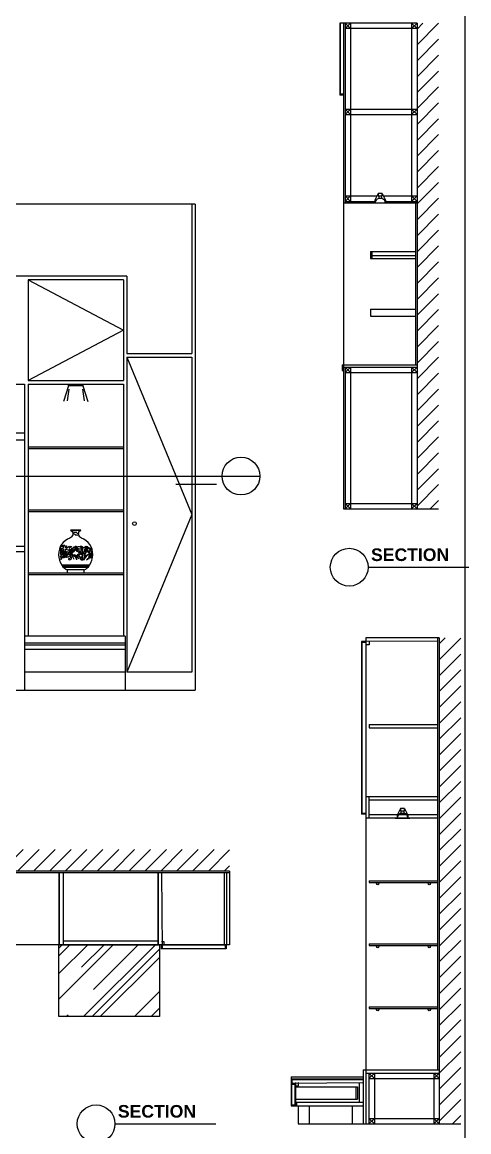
# Model space of a CAD drawing. Header units: inches. Extents: x 3 to 45, y 10.7 to 35.5.
# Drawn here: x 28.64 to 31.12, y 26.28 to 32.44 of the extents above; entities that cross this region are included whole.
import ezdxf

# ---------------------------------------------------------------- set-up
doc = ezdxf.new("R2010")
doc.units = ezdxf.units.IN
doc.header["$MEASUREMENT"] = 0
for name, color, linetype in [('02', 2, 'Continuous'), ('1', 1, 'Continuous'), ('4', 4, 'Continuous'), ('8', 8, 'Continuous')]:
    doc.layers.add(name, color=color, linetype=linetype)
doc.styles.add('HT', font='swisseb.ttf')

msp = doc.modelspace()

# ---------------------------------------------------------------- hatches: boundary and pattern name
at = {"layer": '8'}
h = msp.add_hatch(dxfattribs=at)
h.set_pattern_fill('ANSI31', color=256, scale=0.5, style=0)
h.set_pattern_definition([(45, (10.50777, 28.87104), (-0.04419417, 0.04419417), [])])
h.paths.add_polyline_path([(30.8344, 29.737), (30.9544, 29.737), (30.9544, 32.437), (30.8344, 32.437)])
h = msp.add_hatch(dxfattribs=at)
h.set_pattern_fill('ANSI31', color=256, scale=0.5, style=0)
h.set_pattern_definition([(45, (10.631535, 25.45412), (-0.04419417, 0.04419417), [])])
h.paths.add_polyline_path([(30.9582, 26.3201), (31.0782, 26.3201), (31.0782, 29.0201), (30.9582, 29.0201)])
h = msp.add_hatch(dxfattribs=at)
h.set_pattern_fill('ANSI31', color=256, scale=0.5, style=0)
h.set_pattern_definition([(45, (6.10252, 22.97932), (-0.04419417, 0.04419417), [])])
h.paths.add_polyline_path([(25.5925, 27.8444), (25.5925, 27.7244), (29.7925, 27.7244), (29.7925, 27.8444)])
h = msp.add_hatch(dxfattribs=at)
h.set_pattern_fill('AR-RROOF', color=256, scale=0.2, angle=45, style=0)
h.set_pattern_definition([(45, (24.2564, 22.4268), (0.1697056, 0.4525483), [3, -0.4, 1, -0.2]), (45, (24.37378, 22.6856), (-0.329512, 0.046669), [0.6, -0.066, 1.2, -0.15]), (45, (24.2069, 22.61771), (0.6406387, 0.8301434), [1.6, -0.28, 0.8, -0.2])])
h.paths.add_polyline_path([(29.4025, 26.9154), (28.8425, 26.9154), (28.8425, 27.3154), (29.4025, 27.3154)])

# ---------------------------------------------------------------- linework, layer by layer
at = {"layer": '02'}
for p, q in [((30.4074, 32.437), (30.4074, 32.042)), ((30.4344, 32.437), (30.4344, 31.437)), ((30.4344, 32.437), (30.4644, 32.407)), ((30.4344, 32.407), (30.4644, 32.437)), ((30.4644, 32.437), (30.4644, 31.446)), ((30.8044, 32.437), (30.8044, 31.446)), ((30.8344, 32.407), (30.8044, 32.437)), ((30.8344, 32.437), (30.8044, 32.407)), ((30.8344, 32.407), (30.4344, 32.407)), ((30.4254, 32.042), (30.4044, 32.042)), ((30.4344, 31.9583), (30.8344, 31.9583)), ((30.4344, 31.9583), (30.4644, 31.9283)), ((30.4344, 31.9283), (30.4644, 31.9583)), ((30.8344, 31.9283), (30.8044, 31.9583)), ((30.8344, 31.9583), (30.8044, 31.9283)), ((30.4344, 31.9283), (30.8344, 31.9283)), ((30.4344, 31.476), (30.6125, 31.476)), ((30.4344, 31.476), (30.4644, 31.446)), ((30.4344, 31.446), (30.4644, 31.476)), ((30.6193, 31.4889), (30.5999, 31.452)), ((30.5999, 31.452), (30.5999, 31.435)), ((30.6214, 31.4735), (30.6214, 31.4627)), ((30.6214, 31.4639), (30.6384, 31.4639)), ((30.6262, 31.4766), (30.6262, 31.4735)), ((30.6337, 31.4766), (30.6337, 31.4735)), ((30.6384, 31.4627), (30.6384, 31.4735)), ((30.6406, 31.4889), (30.6599, 31.452)), ((30.6473, 31.476), (30.8344, 31.476)), ((30.6599, 31.452), (30.6599, 31.435)), ((30.8344, 31.446), (30.8044, 31.476)), ((30.8344, 31.476), (30.8044, 31.446)), ((30.4344, 31.446), (30.5999, 31.446)), ((30.5899, 31.437), (30.5899, 31.435)), ((30.6599, 31.446), (30.8344, 31.446)), ((30.6699, 31.437), (30.6699, 31.435)), ((30.8254, 31.437), (30.8254, 30.537)), ((30.5754, 31.167), (30.8254, 31.167)), ((30.5754, 31.167), (30.5754, 31.128)), ((30.5834, 31.167), (30.5834, 31.128)), ((30.5834, 31.146), (30.8254, 31.146)), ((30.5754, 31.128), (30.8254, 31.128)), ((28.6715, 31.0106), (28.6715, 30.4506)), ((29.2015, 31.0106), (28.6715, 31.0106)), ((28.6715, 31.0106), (29.2015, 30.7306)), ((29.2015, 31.0106), (29.2015, 30.4506)), ((30.5754, 30.847), (30.8254, 30.847)), ((30.5754, 30.847), (30.5754, 30.808)), ((30.5754, 30.808), (30.8254, 30.808)), ((29.2015, 30.7306), (28.6715, 30.4506)), ((29.2215, 30.5806), (29.5815, 29.7056)), ((30.4254, 30.525), (30.8344, 30.525)), ((30.4344, 30.525), (30.4344, 29.737)), ((30.4344, 30.525), (30.4644, 30.495)), ((30.4344, 30.495), (30.4644, 30.525)), ((30.4644, 30.525), (30.4644, 29.737)), ((30.8044, 30.525), (30.8044, 29.737)), ((30.8344, 30.495), (30.8044, 30.525)), ((30.8344, 30.525), (30.8044, 30.495)), ((30.4344, 30.495), (30.8344, 30.495)), ((28.6715, 30.4506), (29.2015, 30.4506)), ((28.8965, 30.4206), (28.8685, 30.3347)), ((28.899, 30.4027), (28.8884, 30.3382)), ((28.974, 30.4027), (28.9845, 30.3382)), ((28.9765, 30.4206), (29.0045, 30.3347)), ((27.5015, 30.1606), (28.6515, 30.1606)), ((27.5015, 30.1206), (28.6515, 30.1206)), ((29.2015, 30.0806), (28.6715, 30.0806)), ((29.2015, 30.0706), (28.6715, 30.0706)), ((25.2378, 29.9195), (29.9606, 29.9195)), ((29.2015, 29.7306), (28.6715, 29.7306)), ((30.4344, 29.767), (30.8344, 29.767)), ((30.4344, 29.767), (30.4644, 29.737)), ((30.4344, 29.737), (30.4644, 29.767)), ((30.8344, 29.737), (30.8044, 29.767)), ((30.8344, 29.767), (30.8044, 29.737)), ((29.2015, 29.7206), (28.6715, 29.7206)), ((29.5815, 29.7056), (29.2215, 28.8306)), ((28.9644, 29.6167), (28.9086, 29.6167)), ((26.6515, 29.5006), (28.6515, 29.5006)), ((29.014, 29.424), (28.8589, 29.424)), ((29.0121, 29.4212), (28.8609, 29.4212)), ((29.0067, 29.4147), (28.8662, 29.4147)), ((30.5624, 29.4131), (31.1224, 29.4131)), ((29.2015, 29.3806), (28.6715, 29.3806)), ((29.2015, 29.3706), (28.6715, 29.3706)), ((29.004, 29.412), (28.869, 29.412)), ((28.8899, 29.3982), (28.8899, 29.3806)), ((28.9831, 29.3982), (28.8899, 29.3982)), ((28.9831, 29.3806), (28.9831, 29.3982)), ((29.2115, 28.9906), (28.6515, 28.9906)), ((30.5282, 28.9951), (30.5282, 28.0451)), ((30.5492, 29.0201), (30.5492, 26.3201)), ((30.9492, 29.0201), (30.9492, 26.6201)), ((29.2115, 28.9566), (28.6515, 28.9566)), ((30.5672, 28.1381), (30.5672, 28.0201)), ((30.5672, 28.1201), (30.9492, 28.1201)), ((30.743, 28.072), (30.7237, 28.0351)), ((30.7622, 28.0565), (30.7452, 28.0565)), ((30.7452, 28.0565), (30.7452, 28.0457)), ((30.7479, 28.0597), (30.7479, 28.0565)), ((30.7575, 28.0597), (30.7575, 28.0565)), ((30.7622, 28.0457), (30.7622, 28.0565)), ((30.7643, 28.072), (30.7837, 28.0351)), ((30.5492, 28.0451), (30.5252, 28.0451)), ((30.5672, 28.0381), (30.9492, 28.0381)), ((30.7137, 28.0201), (30.7137, 28.0181)), ((30.7137, 28.0181), (30.7937, 28.0181)), ((30.7237, 28.0351), (30.7237, 28.0181)), ((30.7452, 28.047), (30.7622, 28.047)), ((30.7837, 28.0351), (30.7837, 28.0181)), ((30.7937, 28.0201), (30.7937, 28.0181)), ((29.7925, 27.7154), (25.5925, 27.7154)), ((28.8455, 27.7154), (28.8455, 27.3154)), ((29.3955, 27.7154), (29.3955, 27.3154)), ((29.4135, 27.7154), (29.4175, 27.2914)), ((29.7745, 27.7154), (29.7745, 27.3154)), ((30.5692, 27.6701), (30.9492, 27.6701)), ((30.5692, 27.6701), (30.5692, 27.6601)), ((30.5692, 27.6601), (30.9492, 27.6601)), ((29.3925, 27.3354), (28.8665, 27.3354)), ((30.5692, 27.3201), (30.9492, 27.3201)), ((30.5692, 27.3201), (30.5692, 27.3101)), ((29.4125, 27.3154), (29.4125, 27.2914)), ((29.7725, 27.2914), (29.4125, 27.2914)), ((29.7675, 27.3124), (29.4175, 27.3124)), ((29.7675, 27.3154), (29.7675, 27.2914)), ((29.7725, 27.3154), (29.7725, 27.2914)), ((30.5692, 27.3101), (30.9492, 27.3101)), ((30.5692, 26.9701), (30.9492, 26.9701)), ((30.5692, 26.9701), (30.5692, 26.9601)), ((30.5692, 26.9601), (30.9492, 26.9601)), ((30.1342, 26.5801), (30.5342, 26.5801)), ((30.5492, 26.6021), (30.9582, 26.6021)), ((30.5672, 26.6021), (30.5672, 26.3201)), ((30.5672, 26.5721), (30.5972, 26.6021)), ((30.5672, 26.6021), (30.5972, 26.5721)), ((30.5972, 26.6021), (30.5972, 26.3201)), ((30.9282, 26.6021), (30.9282, 26.3201)), ((30.9582, 26.5721), (30.9282, 26.6021)), ((30.9582, 26.6021), (30.9282, 26.5721)), ((30.1372, 26.5401), (30.1372, 26.4251)), ((30.1392, 26.5701), (30.1392, 26.5461)), ((30.1392, 26.5671), (30.5312, 26.5671)), ((30.1552, 26.5401), (30.1552, 26.4251)), ((30.1582, 26.5261), (30.5032, 26.5261)), ((30.4942, 26.5261), (30.4942, 26.4561)), ((30.5032, 26.5261), (30.5032, 26.4561)), ((30.5132, 26.5491), (30.5132, 26.4411)), ((30.5312, 26.5671), (30.5342, 26.5701)), ((30.5672, 26.5721), (30.9582, 26.5721)), ((30.1582, 26.4561), (30.5032, 26.4561)), ((30.1592, 26.4411), (30.5312, 26.4411)), ((30.5312, 26.4231), (30.5342, 26.4201)), ((30.5672, 26.3501), (30.9582, 26.3501)), ((30.5672, 26.3501), (30.5972, 26.3201)), ((30.5672, 26.3201), (30.5972, 26.3501)), ((30.9582, 26.3201), (30.9282, 26.3501)), ((30.9582, 26.3501), (30.9282, 26.3201)), ((29.1549, 26.3201), (29.7149, 26.3201))]:
    msp.add_line(p, q, dxfattribs=at)
for points in [[(30.6193, 31.4889), (30.6193, 31.4766), (30.6406, 31.4766), (30.6406, 31.4889)], [(30.743, 28.072), (30.743, 28.0597), (30.7643, 28.0597), (30.7643, 28.072)]]:
    msp.add_lwpolyline(points, close=True, dxfattribs=at)
for points in [[(28.9765, 30.4306), (28.9765, 30.4206), (28.8965, 30.4206), (28.8965, 30.4306)], [(30.5692, 29.0021), (30.5692, 28.9821), (30.5492, 28.9821)], [(29.4285, 27.3154), (29.4285, 27.3304), (29.4135, 27.3304)], [(30.1582, 26.5311), (30.1762, 26.5311), (30.1762, 26.5491)]]:
    msp.add_lwpolyline(points, dxfattribs=at)
for points in [[(28.9831, 29.3982, 0.146953), (29.014, 29.424, 0.150583), (29.0313, 29.483, 0.321292), (28.9688, 29.5747, -0.224308), (28.9532, 29.5932, -0.358073), (28.9644, 29.6167, 0.263255), (28.9649, 29.6195), (28.908, 29.6195, 0.262495), (28.9086, 29.6167, -0.358073), (28.9198, 29.5932, -0.224308), (28.9042, 29.5747, 0.321292), (28.8417, 29.483, 0.150583), (28.8589, 29.424, 0.146953), (28.8899, 29.3982)], [(28.953, 29.6022, -0.606622), (28.9439, 29.6014, -0.120337), (28.9425, 29.6068, -0.117745), (28.9224, 29.607)], [(28.9243, 29.5996, -0.290031), (28.931, 29.5965, 0.295613), (28.939, 29.5928, -0.355652), (28.943, 29.5934, 0.230831), (28.9535, 29.5924)], [(28.8807, 29.4748, -0.019058), (28.882, 29.4708, 0.561912), (28.8848, 29.4693, -0.327403), (28.8898, 29.4715, 0.418583), (28.9073, 29.4828)], [(28.9152, 29.5184, -0.204951), (28.9186, 29.5024, -0.207386), (28.911, 29.4922)], [(28.9786, 29.5227, -0.301927), (28.9942, 29.5154, -0.024274), (28.9868, 29.5185, -0.021693), (28.979, 29.5227, -0.021693)], [(29.02, 29.5207, 0.032131), (29.0276, 29.5038, -1.400325), (29.0262, 29.503, 1.177981), (29.0255, 29.5015, -0.125511), (29.0229, 29.4987, 0.194497), (29.0257, 29.4996, -0.993305), (29.0263, 29.498, -0.004724), (29.0173, 29.4848, 0.01818), (29.0092, 29.4722, -0.061215), (29.018, 29.4889, -0.211468), (29.005, 29.4825, 0.083111), (28.9944, 29.4709, -0.223297), (29.0045, 29.4836, 0.137289), (29.0172, 29.495, -0.156675), (29.0086, 29.4945, 0.064959), (29.0013, 29.4979, -0.280111), (29.0201, 29.5039, -0.016428), (29.0138, 29.5137)], [(29.0074, 29.457, -0.119493), (29.0203, 29.4872, -0.233267), (29.0268, 29.494)]]:
    msp.add_lwpolyline(points, format="xyb", dxfattribs=at)
for points in [[(28.8595, 29.5289, -0.365466), (28.8537, 29.5275, -1.370942), (28.864, 29.5308, 0.26654)], [(28.9133, 29.5254, 0.069254), (28.9062, 29.5232, -0.265179), (28.8945, 29.524, -0.50566)], [(28.9063, 29.4757, -0.565129), (28.8949, 29.4573, 0.307637), (28.9114, 29.457, 0.413777)], [(28.8997, 29.5154, -0.101223), (28.9074, 29.4997, -0.099713), (28.9063, 29.4884, 0.134598), (28.9105, 29.5021, 0.372428)], [(28.933, 29.5182, -0.114441), (28.9335, 29.5276, -0.408028), (28.9384, 29.5303, -0.334223), (28.9365, 29.5239, 0.196774)], [(28.9718, 29.4809, -0.061158), (28.9691, 29.4853, -0.226586), (28.9661, 29.4904, -0.140151), (28.9717, 29.5099, 0.124084), (28.9581, 29.5138, -0.263153), (28.9419, 29.5259, -0.426123), (28.967, 29.5201, 0.035381), (28.9732, 29.5117, -0.17877), (28.9745, 29.4963, -0.034637), (28.9713, 29.4894, 0.110997)], [(28.9694, 29.4811, -0.349216), (28.9628, 29.4983, -0.026318), (28.9663, 29.4867, 0.133366)], [(28.9718, 29.5178, -0.1311), (28.9642, 29.5326, -0.415852), (28.9733, 29.5093, 0.193778)], [(28.984, 29.5096, -0.579837), (29.0041, 29.501, 0.381939)], [(28.9901, 29.5281, -0.021668), (28.9927, 29.5228, 0.40319), (28.9867, 29.5254, -0.124822), (28.9952, 29.5176, 0.306833)], [(28.9982, 29.5173, -0.002838), (28.997, 29.5245, -0.314731), (28.9999, 29.5306, -0.107645), (28.9993, 29.5235, 0.021592)], [(29.0066, 29.5153, -0.365466), (28.9996, 29.5136, -0.518595), (29.0085, 29.5235, -0.49713), (29.0119, 29.5176, 0.26654)], [(29.0242, 29.4654, -1.245656), (29.0232, 29.465, -0.168659), (29.0247, 29.4813, 0.083715), (29.0236, 29.4664, 0.215575)]]:
    msp.add_lwpolyline(points, format="xyb", close=True, dxfattribs=at)
for centre, radius in [((29.8556, 29.9195), 0.105), ((29.263, 29.6557), 0.01), ((30.4574, 29.4131), 0.105), ((30.6157, 27.6538), 0.006), ((30.9027, 27.6538), 0.006), ((30.6157, 27.3038), 0.006), ((30.9027, 27.3038), 0.006), ((30.6157, 26.9538), 0.006), ((30.9027, 26.9538), 0.006), ((29.0499, 26.3201), 0.105)]:
    msp.add_circle(centre, radius, dxfattribs=at)
for centre, radius, start, end in [((30.6299, 31.4337), 0.0302, 106.38581, 173.7911), ((30.6299, 31.4337), 0.0302, 6.2089, 73.61419), ((28.8397, 29.5077), 0.0157, 356.60945, 51.61784), ((28.8109, 29.4904), 0.0474, 20.26814, 35.67544), ((28.8225, 29.4902), 0.0416, 21.75478, 49.48772), ((28.8444, 29.4923), 0.0152, 15.61189, 65.65725), ((28.9078, 29.5125), 0.0575, 186.29285, 200.21824), ((28.8632, 29.4906), 0.0125, 187.18005, 246.99782), ((28.792, 29.3733), 0.1299, 60.40384, 63.05074), ((28.8653, 29.4648), 0.0158, 115.98708, 154.58806), ((28.8685, 29.498), 0.0156, 200.21824, 265.29031), ((28.8161, 29.4158), 0.081, 38.05807, 60.40384), ((28.8616, 29.5323), 0.0152, 252.33057, 301.55914), ((28.8238, 29.4998), 0.0378, 8.82478, 28.51504), ((28.8382, 29.4898), 0.0256, 5.58441, 41.80624), ((28.9226, 29.5128), 0.0656, 185.2257, 194.43551), ((28.8842, 29.4943), 0.0207, 185.58441, 214.80043), ((28.8925, 29.4983), 0.0284, 146.4881, 235.48156), ((28.8712, 29.528), 0.00642, 50.42977, 242.07467), ((28.86, 29.5347), 0.014, 289.90215, 311.96601), ((28.859, 29.5024), 0.0199, 58.21008, 73.23142), ((28.8066, 29.5913), 0.0902, 311.96601, 319.6491), ((28.9117, 29.5097), 0.0431, 174.28105, 195.73199), ((28.8323, 29.4873), 0.0394, 356.39039, 15.73199), ((28.8829, 29.4841), 0.0113, 176.39039, 234.94424), ((28.9315, 29.4926), 0.0561, 169.45054, 191.61168), ((28.887, 29.4844), 0.0142, 221.96426, 246.47158), ((28.9246, 29.4803), 0.048, 158.27736, 178.81436), ((28.8836, 29.5037), 0.00749, 49.48991, 157.5513), ((28.8966, 29.5217), 0.025, 217.38074, 254.86906), ((28.8913, 29.5188), 0.0136, 148.13892, 180.83665), ((28.8878, 29.4782), 0.00941, 196.6702, 226.60528), ((28.9569, 29.4869), 0.0777, 171.72524, 188.27476), ((28.899, 29.4796), 0.0194, 125.34403, 191.60707), ((28.8948, 29.525), 0.0151, 147.80441, 196.76772), ((28.8849, 29.5254), 0.00511, 173.75486, 246.81631), ((29.0869, 29.4247), 0.2113, 160.43222, 165.41598), ((28.8958, 29.4754), 0.0136, 109.73659, 169.7242), ((28.8903, 29.5256), 0.00667, 126.58746, 262.82966), ((28.8889, 29.4712), 0.00527, 110.17219, 192.18282), ((28.8967, 29.467), 0.0133, 136.0863, 166.26871), ((28.8969, 29.5274), 0.0112, 161.32296, 228.09416), ((28.89, 29.4955), 0.014, 342.71676, 96.0032), ((28.8383, 29.5207), 0.0664, 320.06544, 334.06256), ((28.9035, 29.4642), 0.0199, 80.95382, 135.95308), ((28.8792, 29.4577), 0.0414, 54.32936, 74.86906), ((28.8804, 29.5184), 0.0321, 289.73659, 303.33968), ((28.8853, 29.5143), 0.0372, 305.00455, 349.99205), ((28.8801, 29.5289), 0.0535, 300.49235, 339.3808), ((28.9229, 29.4729), 0.0162, 113.68478, 149.81735), ((28.9175, 29.4692), 0.0146, 84.76173, 125.87046), ((28.9178, 29.4384), 0.0423, 31.55075, 101.39402), ((28.8315, 29.1618), 0.3274, 74.21803, 76.23027), ((28.8495, 29.5153), 0.0657, 339.35295, 2.63199), ((28.8967, 29.4553), 0.0284, 20.85736, 51.33546), ((28.9272, 29.4983), 0.0169, 240.20054, 279.15331), ((28.9121, 29.4471), 0.031, 11.8765, 74.21803), ((28.7523, 29.5378), 0.1723, 349.99205, 355.9156), ((28.9178, 29.5141), 0.0131, 342.03042, 61.06071), ((28.5896, 29.7493), 0.4203, 323.30981, 327.06812), ((28.8937, 29.359), 0.1279, 57.82028, 73.5791), ((28.968, 29.4636), 0.0514, 107.86741, 126.59809), ((28.9257, 29.5172), 0.0171, 314.06309, 12.35735), ((28.4857, 29.8695), 0.5874, 321.05023, 322.56977), ((28.9567, 29.4406), 0.0613, 83.96916, 103.32671), ((28.9402, 29.5371), 0.0545, 275.48099, 294.87546), ((28.9344, 29.4547), 0.0302, 24.6183, 68.58757), ((28.991, 29.4552), 0.0541, 120.99885, 137.51394), ((28.9468, 29.437), 0.0549, 73.1512, 85.50359), ((29.028, 29.4711), 0.0548, 150.84617, 187.703), ((28.9535, 29.4794), 0.0325, 346.5052, 34.54343), ((28.982, 29.494), 0.0106, 312.15079, 85.18821), ((28.8304, 29.5797), 0.1961, 321.08069, 329.0622), ((28.9788, 29.4927), 0.0122, 328.05403, 67.41664), ((28.676, 29.6076), 0.3398, 335.18029, 338.37368), ((29.0342, 29.4287), 0.0615, 125.40842, 143.95971), ((29.0033, 29.4673), 0.0188, 127.13409, 166.12268), ((28.9878, 29.4961), 0.011, 354.8361, 98.70254), ((28.9851, 29.4931), 0.0139, 9.3194, 85.45957), ((28.9968, 29.4772), 0.0402, 51.98955, 64.94683), ((29.0722, 29.4555), 0.0576, 145.25382, 173.692), ((29.0412, 29.4701), 0.0222, 138.31146, 189.68032), ((29.0741, 29.4607), 0.0551, 153.92826, 174.06352), ((28.8448, 29.4918), 0.1776, 5.54148, 9.38448), ((29.0018, 29.5108), 0.0245, 3.41572, 26.7551), ((29.039, 29.4748), 0.0133, 129.64775, 172.9778), ((29.0315, 29.4738), 0.0063, 117.34389, 154.75033), ((28.8551, 29.4628), 0.0084, 77.49605, 122.94992), ((28.8723, 29.4599), 0.019, 144.1322, 199.75088), ((28.8704, 29.4559), 0.0161, 90.30074, 188.4753), ((28.8696, 29.4589), 0.0113, 60.23679, 164.29719), ((28.8728, 29.4577), 0.00955, 84.65381, 140.83874), ((28.8657, 29.4604), 0.0141, 43.80425, 88.60818), ((28.8603, 29.4598), 0.0158, 50.77898, 68.76665), ((28.969, 29.4828), 0.049, 200.85736, 210.73408), ((28.8568, 29.3276), 0.1646, 53.84012, 61.3496), ((28.923, 29.4569), 0.0198, 350.0273, 50.24137), ((28.9179, 29.425), 0.0589, 32.00865, 41.79561), ((28.9497, 29.459), 0.0132, 356.20507, 23.54927), ((28.9723, 29.4635), 0.0108, 209.3679, 267.7637), ((28.9896, 29.477), 0.0243, 191.37122, 214.87106), ((28.9762, 29.4615), 0.0098, 212.00865, 244.08397), ((28.983, 29.4682), 0.0137, 154.04818, 253.24735), ((28.9553, 29.4531), 0.0175, 13.10407, 34.87106), ((28.9957, 29.4759), 0.0251, 183.70956, 208.81099), ((28.9782, 29.4585), 0.00605, 193.10407, 249.33433), ((28.9866, 29.4564), 0.00759, 129.10604, 209.82824), ((29.0018, 29.4563), 0.0209, 163.31097, 190.14048), ((28.9497, 29.5462), 0.1031, 296.87186, 304.569), ((29.0091, 29.4462), 0.0151, 93.40362, 148.03724), ((29.1061, 29.4165), 0.1067, 147.93859, 157.72089), ((29.0309, 29.4665), 0.0166, 156.2475, 196.1154), ((30.7537, 28.0168), 0.0302, 106.3858, 173.7911), ((30.7537, 28.0168), 0.0302, 6.2089, 73.6142)]:
    msp.add_arc(centre, radius, start, end, dxfattribs=at)
at = {"layer": '1'}
for p, q in [((30.8344, 32.437), (30.8344, 29.737)), ((30.4254, 29.737), (30.9544, 29.737)), ((30.9582, 29.0201), (30.9582, 26.3201)), ((25.4015, 28.7306), (29.6015, 28.7306)), ((29.7925, 27.7244), (25.5925, 27.7244)), ((30.1742, 26.3201), (31.0782, 26.3201))]:
    msp.add_line(p, q, dxfattribs=at)
msp.add_lwpolyline([(29.4936, 29.8754), (29.72, 29.8754)], dxfattribs=at)
at = {"layer": '4'}
for p, q in [((31.1003, 33.8727), (31.1003, 11.0605)), ((30.4044, 32.437), (30.4044, 32.037)), ((30.8344, 32.437), (30.4044, 32.437)), ((30.4254, 32.437), (30.4254, 29.737)), ((30.4254, 32.037), (30.4044, 32.037)), ((29.6015, 31.4306), (25.4015, 31.4306)), ((29.5815, 31.4306), (29.5815, 30.6006)), ((29.6015, 31.4306), (29.6015, 28.7306)), ((30.4254, 31.437), (30.8344, 31.437)), ((29.2215, 31.0306), (28.0015, 31.0306)), ((29.2215, 31.0306), (29.2215, 30.6006)), ((29.2215, 30.6006), (29.5815, 30.6006)), ((29.2215, 30.5806), (29.2215, 28.8306)), ((29.2215, 30.5806), (29.5815, 30.5806)), ((29.5815, 30.5806), (29.5815, 28.8306)), ((30.4174, 30.537), (30.8344, 30.537)), ((30.4174, 30.537), (30.4174, 30.507)), ((30.4174, 30.507), (30.4254, 30.507)), ((26.6515, 30.4306), (28.6515, 30.4306)), ((28.6515, 30.4306), (28.6515, 28.7306)), ((28.6715, 30.4306), (28.6715, 29.0306)), ((28.6715, 30.4306), (29.2015, 30.4306)), ((29.2015, 30.4306), (29.2015, 29.0306)), ((26.6515, 29.5306), (28.6515, 29.5306)), ((29.2115, 29.0306), (28.6515, 29.0306)), ((29.2115, 29.0306), (29.2115, 28.7306)), ((30.9492, 29.0021), (30.5252, 29.0001)), ((30.5252, 29.0001), (30.5252, 28.0401)), ((30.5492, 28.9951), (30.5252, 28.9951)), ((30.9582, 29.0201), (30.5492, 29.0201)), ((29.2115, 28.9806), (28.6515, 28.9806)), ((29.2115, 28.8306), (28.6515, 28.8306)), ((29.5815, 28.8306), (29.2215, 28.8306)), ((30.5692, 28.5381), (30.9492, 28.5381)), ((30.5692, 28.5381), (30.5692, 28.5201)), ((30.5692, 28.5201), (30.9492, 28.5201)), ((30.5492, 28.1381), (30.9492, 28.1381)), ((30.5492, 28.0401), (30.5252, 28.0401)), ((30.5492, 28.0201), (30.9492, 28.0201)), ((28.8425, 27.7154), (28.8425, 27.3154)), ((28.8665, 27.7154), (28.8665, 27.3154)), ((29.3925, 27.7154), (29.3925, 27.3154)), ((29.7625, 27.7154), (29.7625, 27.3154)), ((29.7925, 27.7244), (29.7925, 27.3154)), ((29.7925, 27.3154), (25.5925, 27.3154)), ((30.1342, 26.5801), (30.1342, 26.4201)), ((30.5342, 26.6201), (30.5342, 26.3201)), ((30.5342, 26.6201), (30.9582, 26.6201)), ((30.1342, 26.5701), (30.5342, 26.5701)), ((30.1342, 26.5451), (30.5312, 26.5491)), ((30.1342, 26.5401), (30.1582, 26.5401)), ((30.1582, 26.5491), (30.1582, 26.4201)), ((30.1342, 26.4251), (30.1582, 26.4251)), ((30.1342, 26.4201), (30.5342, 26.4201)), ((30.1642, 26.4411), (30.1642, 26.4201)), ((30.1742, 26.4201), (30.1742, 26.3201)), ((30.2342, 26.4201), (30.2342, 26.3201)), ((30.4742, 26.4201), (30.4742, 26.3201))]:
    msp.add_line(p, q, dxfattribs=at)
msp.add_lwpolyline([(29.4025, 26.9154), (28.8425, 26.9154), (28.8425, 27.3154), (29.4025, 27.3154)], close=True, dxfattribs=at)

# ---------------------------------------------------------------- texts
at = {"layer": '02', "style": 'HT'}
for p in [(30.5787, 29.4474), (29.1711, 26.3544)]:
    msp.add_text('SECTION', height=0.07, dxfattribs=at).set_placement(p)

doc.saveas('drawing.dxf')
